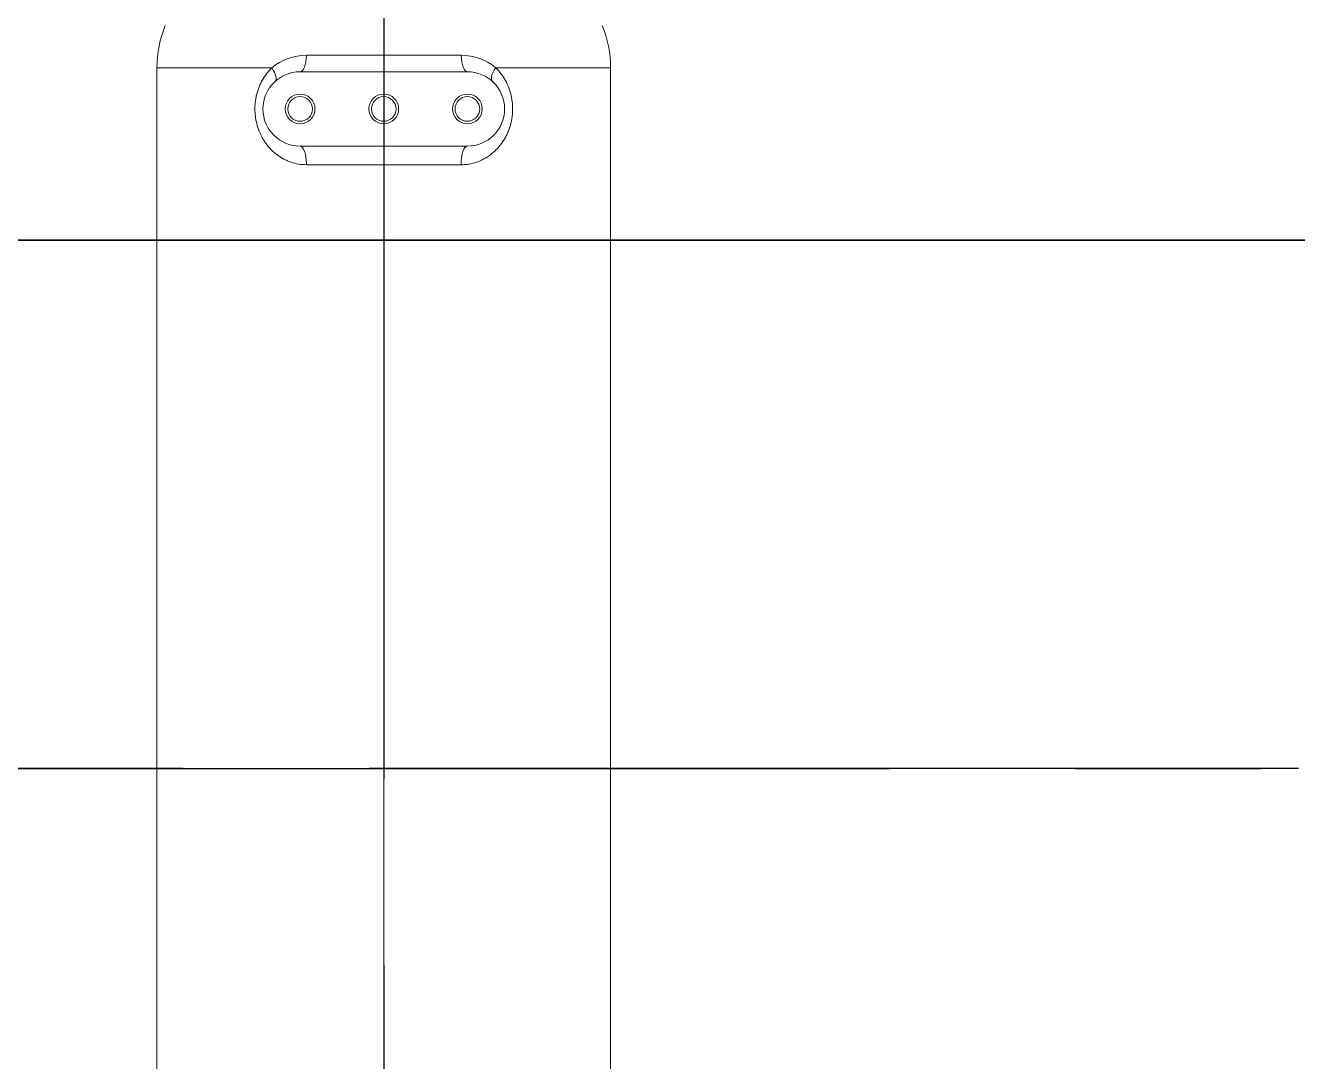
# Model space of a CAD drawing. Header units: millimetres. Extents: x 10462777 to 22643323, y 453826 to 1389191.
# Drawn here: x 11308244.4 to 11308586.6, y 597500.8 to 597779.6 of the extents above; entities that cross this region are included whole.
import ezdxf

# ---------------------------------------------------------------- set-up
doc = ezdxf.new("R2010")
doc.units = ezdxf.units.MM
doc.header["$LTSCALE"] = 200
doc.header["$MEASUREMENT"] = 0
for name, pattern in [('CENTER', [2, 1.25, -0.25, 0.25, -0.25]), ('CENTER2', [1.125, 0.75, -0.125, 0.125, -0.125]), ('PHANTOM', [2.5, 1.25, -0.25, 0.25, -0.25, 0.25, -0.25])]:
    doc.linetypes.add(name, pattern=pattern)
doc.layers.get('0').update_dxf_attribs({"linetype": 'CONTINUOUS'})
doc.layers.add('1', color=1, linetype='CENTER')
doc.layers.add('DV1_DEFAULT', color=7, linetype='CONTINUOUS')
doc.layers.add('203', color=7, linetype='CONTINUOUS', true_color=0xffffff)
doc.layers.add('LAYOUT', color=8, linetype='CONTINUOUS', lineweight=25)

# ---------------------------------------------------------------- blocks, each defined once
blk = doc.blocks.new('r710ic')
at = {"layer": 'DV1_DEFAULT', "color": 7, "linetype": 'Continuous', "lineweight": 0}
for p, q in [((272928.46, 104293.63), (272522.87, 104293.63)), ((272928.46, 104293.63), (272928.46, 104262.76)), ((272907.37, 104255.13), (272907.37, 104232.63)), ((272927.37, 104210.13), (272927.37, 104255.13)), ((272902.37, 104211.83), (272902.37, 104253.42)), ((272931.81, 104253.43), (272931.81, 104211.83)), ((272907.37, 104232.63), (272907.37, 104210.13)), ((272928.46, 104202.5), (272928.46, 104171.63)), ((272522.87, 104171.63), (272928.46, 104171.63))]:
    blk.add_line(p, q, dxfattribs=at)
at = {"layer": 'DV1_DEFAULT', "color": 1, "linetype": 'CENTER2', "lineweight": 0}
for p, q in [((274132.55, 104232.63), (269847.55, 104232.63)), ((269950.18, 104232.63), (274235.19, 104232.63))]:
    blk.add_line(p, q, dxfattribs=at)
at = {"layer": 'DV1_DEFAULT', "color": 7, "linetype": 'Continuous', "lineweight": 0}
for centre, radius in [((272917.37, 104255.13), 4), ((272917.37, 104255.13), 3.32), ((272917.37, 104232.63), 4), ((272917.37, 104232.63), 3.32), ((272917.37, 104210.13), 4), ((272917.37, 104210.13), 3.32)]:
    blk.add_circle(centre, radius, dxfattribs=at)
for centre, radius, start, end in [((272928.46, 104263.63), 30, 67.7064, 90), ((272917.37, 104255.13), 10, 0, 180), ((272917.32, 104253.49), 14.49, 359.7491, 39.7754), ((272917.37, 104210.13), 10, 180, 0), ((272917.34, 104211.76), 14.47, 320.1961, 0.2794), ((272928.46, 104201.63), 30, 270, 292.2936)]:
    blk.add_arc(centre, radius, start, end, dxfattribs=at)
for centre, major_axis, ratio, start_param, end_param in [((272928.46, 104265.23), (-3.7, -3.37), 0.387213, 0, 1.231686), ((272902.37, 104255.13), (-5, 0), 0.340909, 1.570796, 3.141593), ((272932.37, 104255.13), (-5, 0), 0.342045, 0, 1.458813), ((272902.37, 104210.13), (-5, 0), 0.340909, 3.141593, 4.712389), ((272932.37, 104210.13), (-5, 0), 0.342045, 4.824372, 6.283185), ((272928.46, 104200.03), (3.7, -3.37), 0.387213, 1.909906, 3.141593)]:
    blk.add_ellipse(centre, major_axis=major_axis, ratio=ratio, start_param=start_param, end_param=end_param, dxfattribs=at)
for points, knots in [([(272902.37, 104253.42), (272902.37, 104254.15), (272902.43, 104254.86), (272902.66, 104256.25), (272902.84, 104256.93), (272903.18, 104257.93), (272903.31, 104258.26), (272903.59, 104258.91), (272903.74, 104259.22), (272904.23, 104260.15), (272904.6, 104260.74), (272905.45, 104261.86), (272905.91, 104262.4), (272906.92, 104263.4), (272907.46, 104263.86), (272908.33, 104264.49), (272908.62, 104264.69), (272909.24, 104265.08), (272909.56, 104265.26), (272910.53, 104265.78), (272911.2, 104266.08), (272912.59, 104266.58), (272913.31, 104266.79), (272914.42, 104267.02), (272914.8, 104267.09), (272915.56, 104267.19), (272915.93, 104267.23), (272917.07, 104267.3), (272917.83, 104267.3), (272918.97, 104267.21), (272919.36, 104267.17), (272920.11, 104267.06), (272920.49, 104266.99), (272921.59, 104266.75), (272922.31, 104266.53), (272923.36, 104266.14), (272923.7, 104266), (272924.37, 104265.69), (272924.7, 104265.52), (272925.66, 104265), (272926.27, 104264.6), (272927.13, 104263.95), (272927.41, 104263.73), (272927.95, 104263.26), (272928.21, 104263.01), (272928.46, 104262.76)], [0, 0, 0, 0, 0.0625, 0.0625, 0.125, 0.125, 0.15625, 0.15625, 0.1875, 0.1875, 0.25, 0.25, 0.3125, 0.3125, 0.375, 0.375, 0.40625, 0.40625, 0.4375, 0.4375, 0.5, 0.5, 0.5625, 0.5625, 0.59375, 0.59375, 0.625, 0.625, 0.6875, 0.6875, 0.71875, 0.71875, 0.75, 0.75, 0.8125, 0.8125, 0.84375, 0.84375, 0.875, 0.875, 0.9375, 0.9375, 0.96875, 0.96875, 1, 1, 1, 1]), ([(272928.46, 104202.5), (272927.96, 104201.99), (272927.43, 104201.53), (272926.57, 104200.88), (272926.28, 104200.68), (272925.67, 104200.28), (272925.36, 104200.09), (272924.39, 104199.56), (272923.72, 104199.26), (272922.34, 104198.74), (272921.63, 104198.52), (272920.52, 104198.27), (272920.14, 104198.2), (272919.39, 104198.09), (272919.01, 104198.05), (272917.88, 104197.96), (272917.12, 104197.95), (272915.98, 104198.02), (272915.59, 104198.06), (272914.84, 104198.16), (272914.46, 104198.23), (272913.35, 104198.46), (272912.63, 104198.66), (272911.58, 104199.04), (272911.23, 104199.18), (272910.55, 104199.48), (272910.22, 104199.64), (272909.25, 104200.16), (272908.64, 104200.54), (272907.48, 104201.39), (272906.92, 104201.86), (272905.92, 104202.85), (272905.46, 104203.38), (272904.82, 104204.22), (272904.63, 104204.51), (272904.25, 104205.1), (272904.07, 104205.41), (272903.58, 104206.34), (272903.3, 104206.98), (272902.84, 104208.3), (272902.67, 104208.98), (272902.49, 104210.04), (272902.44, 104210.39), (272902.38, 104211.11), (272902.37, 104211.47), (272902.37, 104211.83)], [0, 0, 0, 0, 0.0625, 0.0625, 0.09375, 0.09375, 0.125, 0.125, 0.1875, 0.1875, 0.25, 0.25, 0.28125, 0.28125, 0.3125, 0.3125, 0.375, 0.375, 0.40625, 0.40625, 0.4375, 0.4375, 0.5, 0.5, 0.53125, 0.53125, 0.5625, 0.5625, 0.625, 0.625, 0.6875, 0.6875, 0.75, 0.75, 0.78125, 0.78125, 0.8125, 0.8125, 0.875, 0.875, 0.9375, 0.9375, 0.96875, 0.96875, 1, 1, 1, 1])]:
    blk.add_open_spline(points, degree=3, knots=knots, dxfattribs=at)
at = {"layer": 'LAYOUT', "color": 3}
blk.add_circle((272041.37, 104232.63), 2050.12, dxfattribs=at)
blk = doc.blocks.new('A$C7DA30AB0')
at = {"layer": 'DV1_DEFAULT', "color": 1, "linetype": 'CENTER2', "ltscale": 7}
for p, q in [((5992.89, 3025.99, 0), (0, 3025.99, 0)), ((59.09, 3025.99, 0), (6051.98, 3025.99, 0))]:
    blk.add_line(p, q, dxfattribs=at)
at = {"layer": 'LAYOUT', "color": 6, "linetype": 'PHANTOM'}
blk.add_circle((3030.45, 3025.99, 0), 2693.02, dxfattribs=at)

msp = doc.modelspace()

# ---------------------------------------------------------------- linework, layer by layer
at = {"layer": '1', "color": 23, "linetype": 'CENTER'}
msp.add_line((11308340.78353, 601826.84018, 0), (11308340.78353, 593861.87204, 0), dxfattribs=at)
at = {"layer": '203', "color": 252, "linetype": 'CENTER'}
for p, q in [((11308586.8212, 597579.66263, 0), (11308226.81609, 597579.66263, 0)), ((11308226.81609, 597579.66232, 0), (11308586.8212, 597579.66232, 0))]:
    msp.add_line(p, q, dxfattribs=at)

# ---------------------------------------------------------------- block references
at = {"ltscale": 10, "rotation": 180}
msp.add_blockref('A$C7DA30AB0', (11313764.24811, 600747.76955, 0), dxfattribs=at)
at = {"layer": 'LAYOUT', "color": 2, "rotation": 89.99999999999999}
msp.add_blockref('r710ic', (11412573.40786, 324839.74027, 0), dxfattribs=at)

doc.saveas('drawing.dxf')
